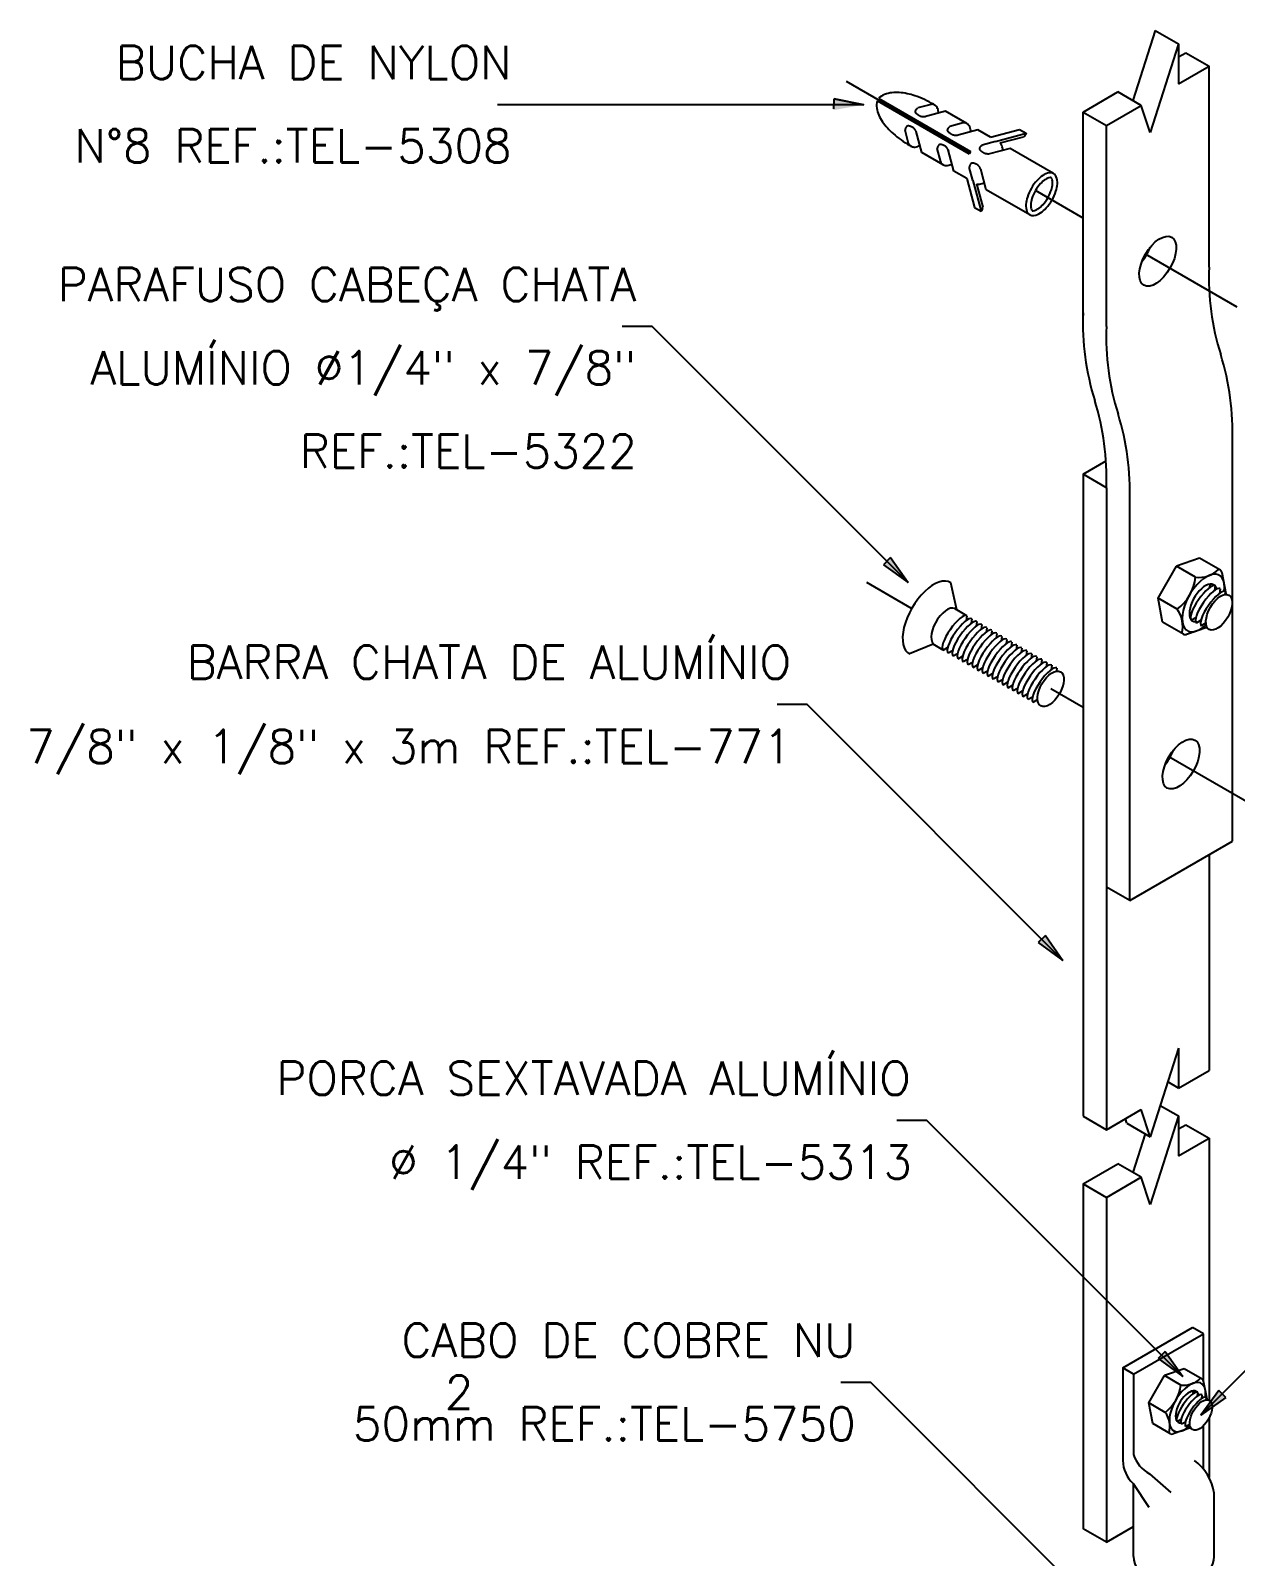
# Model space of a CAD drawing. Header units: millimetres. Extents: x -5080.3 to -5066.6, y -4647.7 to -4632.3.
# Drawn here: x -5080.26 to -5073.03, y -4641.48 to -4632.33 of the extents above; entities that cross this region are included whole.
import ezdxf
from ezdxf.enums import TextEntityAlignment as Align

# ---------------------------------------------------------------- set-up
doc = ezdxf.new("R2010")
doc.units = ezdxf.units.MM
doc.header["$LTSCALE"] = 10
doc.linetypes.add('DASHDOT', pattern=[1, 0.5, -0.25, 0, -0.25])
doc.layers.add('Termotécnica', color=7, linetype='Continuous')
doc.styles.add('r80', font='romans.shx')

msp = doc.modelspace()

# ---------------------------------------------------------------- linework, layer by layer
at = {"layer": 'Termotécnica', "color": 2}
for p, q in [((-5073.514, -4632.3267), (-5073.6485, -4632.7469)), ((-5073.374, -4632.4075), (-5073.5441, -4632.9389)), ((-5073.514, -4632.3267), (-5073.374, -4632.4075)), ((-5073.374, -4632.4075), (-5073.374, -4632.6464)), ((-5073.374, -4632.4848), (-5073.3313, -4632.4601)), ((-5073.3313, -4632.4601), (-5073.1913, -4632.541)), ((-5073.374, -4632.6464), (-5073.1913, -4632.541)), ((-5073.1913, -4633.7467), (-5073.1913, -4632.541)), ((-5076.518, -4632.772), (-5077.4602, -4632.772)), ((-5075.2622, -4632.772), (-5076.518, -4632.772)), ((-5075.4433, -4632.7959), (-5075.4412, -4632.7359)), ((-5075.2622, -4632.772), (-5075.4412, -4632.7359)), ((-5075.4412, -4632.7359), (-5075.2622, -4632.772)), ((-5075.2622, -4632.772), (-5075.4412, -4632.7359)), ((-5075.2622, -4632.772), (-5075.4412, -4632.7359)), ((-5075.4412, -4632.7359), (-5075.2622, -4632.772)), ((-5075.1809, -4632.7491), (-5074.6311, -4633.0665)), ((-5075.173, -4632.7354), (-5074.6232, -4633.0528)), ((-5074.8591, -4632.7698), (-5074.9389, -4632.7912)), ((-5073.9472, -4632.8157), (-5073.7383, -4632.6951)), ((-5073.8072, -4632.8966), (-5073.5983, -4632.7759)), ((-5073.5983, -4632.7759), (-5073.7383, -4632.6951)), ((-5073.5441, -4632.9389), (-5073.5983, -4632.7759)), ((-5074.9528, -4632.8132), (-5074.9527, -4632.8124)), ((-5074.9527, -4632.814), (-5074.9528, -4632.8132)), ((-5074.9527, -4632.8117), (-5074.9525, -4632.8109)), ((-5074.9527, -4632.8124), (-5074.9527, -4632.8117)), ((-5074.9527, -4632.8148), (-5074.9527, -4632.814)), ((-5074.9525, -4632.8157), (-5074.9527, -4632.8148)), ((-5074.9525, -4632.8109), (-5074.9524, -4632.8102)), ((-5074.9523, -4632.8165), (-5074.9525, -4632.8157)), ((-5074.9524, -4632.8102), (-5074.9522, -4632.8094)), ((-5074.9521, -4632.8173), (-5074.9523, -4632.8165)), ((-5074.9522, -4632.8094), (-5074.9519, -4632.8086)), ((-5074.9518, -4632.8182), (-5074.9521, -4632.8173)), ((-5074.9519, -4632.8086), (-5074.9516, -4632.8077)), ((-5074.9514, -4632.8191), (-5074.9518, -4632.8182)), ((-5074.9516, -4632.8077), (-5074.9512, -4632.8068)), ((-5074.9509, -4632.8199), (-5074.9514, -4632.8191)), ((-5074.9512, -4632.8068), (-5074.9508, -4632.8058)), ((-5074.9504, -4632.8208), (-5074.9509, -4632.8199)), ((-5074.9508, -4632.8058), (-5074.9503, -4632.8047)), ((-5074.9498, -4632.8217), (-5074.9504, -4632.8208)), ((-5074.9503, -4632.8047), (-5074.9497, -4632.8034)), ((-5074.9492, -4632.8226), (-5074.9498, -4632.8217)), ((-5074.9497, -4632.8034), (-5074.949, -4632.8021)), ((-5074.9485, -4632.8235), (-5074.9492, -4632.8226)), ((-5074.949, -4632.8021), (-5074.9481, -4632.8006)), ((-5074.9478, -4632.8243), (-5074.9485, -4632.8235)), ((-5074.9481, -4632.8006), (-5074.947, -4632.799)), ((-5074.947, -4632.8252), (-5074.9478, -4632.8243)), ((-5074.947, -4632.799), (-5074.9456, -4632.7973)), ((-5074.9462, -4632.826), (-5074.947, -4632.8252)), ((-5074.9454, -4632.8268), (-5074.9462, -4632.826)), ((-5074.9456, -4632.7973), (-5074.9438, -4632.7954)), ((-5074.9445, -4632.8276), (-5074.9454, -4632.8268)), ((-5074.9436, -4632.8285), (-5074.9445, -4632.8276)), ((-5074.9438, -4632.7954), (-5074.9416, -4632.7934)), ((-5074.9426, -4632.8293), (-5074.9436, -4632.8285)), ((-5074.9417, -4632.8301), (-5074.9426, -4632.8293)), ((-5074.9407, -4632.8309), (-5074.9417, -4632.8301)), ((-5074.9416, -4632.7934), (-5074.9389, -4632.7912)), ((-5074.9396, -4632.8317), (-5074.9407, -4632.8309)), ((-5074.9386, -4632.8325), (-5074.9396, -4632.8317)), ((-5074.9375, -4632.8334), (-5074.9386, -4632.8325)), ((-5074.9364, -4632.8342), (-5074.9375, -4632.8334)), ((-5074.9354, -4632.835), (-5074.9364, -4632.8342)), ((-5074.9342, -4632.8359), (-5074.9354, -4632.835)), ((-5074.9331, -4632.8366), (-5074.9342, -4632.8359)), ((-5074.932, -4632.8374), (-5074.9331, -4632.8366)), ((-5074.9308, -4632.8381), (-5074.932, -4632.8374)), ((-5074.9297, -4632.8388), (-5074.9308, -4632.8381)), ((-5074.9285, -4632.8394), (-5074.9297, -4632.8388)), ((-5074.9274, -4632.84), (-5074.9285, -4632.8394)), ((-5074.9263, -4632.8406), (-5074.9274, -4632.84)), ((-5074.9251, -4632.8411), (-5074.9263, -4632.8406)), ((-5074.924, -4632.8416), (-5074.9251, -4632.8411)), ((-5074.9229, -4632.842), (-5074.924, -4632.8416)), ((-5074.9218, -4632.8424), (-5074.9229, -4632.842)), ((-5074.9208, -4632.8428), (-5074.9218, -4632.8424)), ((-5074.9197, -4632.8431), (-5074.9208, -4632.8428)), ((-5074.9187, -4632.8434), (-5074.9197, -4632.8431)), ((-5074.9176, -4632.8437), (-5074.9187, -4632.8434)), ((-5074.9165, -4632.8439), (-5074.9176, -4632.8437)), ((-5074.9153, -4632.8441), (-5074.9165, -4632.8439)), ((-5074.9139, -4632.8443), (-5074.9153, -4632.8441)), ((-5074.9125, -4632.8445), (-5074.9139, -4632.8443)), ((-5074.911, -4632.8447), (-5074.9125, -4632.8445)), ((-5074.9092, -4632.8448), (-5074.911, -4632.8447)), ((-5074.9073, -4632.8449), (-5074.9092, -4632.8448)), ((-5074.9052, -4632.845), (-5074.9073, -4632.8449)), ((-5074.9027, -4632.845), (-5074.9052, -4632.845)), ((-5074.9, -4632.845), (-5074.9027, -4632.845)), ((-5074.897, -4632.8449), (-5074.9, -4632.845)), ((-5074.7723, -4632.8112), (-5074.8984, -4632.8449)), ((-5074.8935, -4632.8447), (-5074.897, -4632.8449)), ((-5074.6437, -4632.8854), (-5074.7723, -4632.8112)), ((-5073.9472, -4634.0215), (-5073.9472, -4632.8157)), ((-5073.9472, -4632.8157), (-5073.8072, -4632.8966)), ((-5075.015, -4632.9206), (-5075.0155, -4632.924)), ((-5074.9942, -4633.0037), (-5075.0155, -4632.924)), ((-5075.0143, -4632.9176), (-5075.015, -4632.9206)), ((-5075.0136, -4632.9152), (-5075.0143, -4632.9176)), ((-5075.0128, -4632.913), (-5075.0136, -4632.9152)), ((-5075.012, -4632.9113), (-5075.0128, -4632.913)), ((-5075.0112, -4632.9097), (-5075.012, -4632.9113)), ((-5075.0104, -4632.9085), (-5075.0112, -4632.9097)), ((-5075.0096, -4632.9073), (-5075.0104, -4632.9085)), ((-5075.0089, -4632.9064), (-5075.0096, -4632.9073)), ((-5075.0082, -4632.9055), (-5075.0089, -4632.9064)), ((-5075.0076, -4632.9047), (-5075.0082, -4632.9055)), ((-5075.007, -4632.904), (-5075.0076, -4632.9047)), ((-5075.0064, -4632.9034), (-5075.007, -4632.904)), ((-5075.0059, -4632.9028), (-5075.0064, -4632.9034)), ((-5075.0053, -4632.9023), (-5075.0059, -4632.9028)), ((-5075.0047, -4632.9018), (-5075.0053, -4632.9023)), ((-5075.0041, -4632.9014), (-5075.0047, -4632.9018)), ((-5075.0034, -4632.9009), (-5075.0041, -4632.9014)), ((-5075.0027, -4632.9006), (-5075.0034, -4632.9009)), ((-5075.002, -4632.9002), (-5075.0027, -4632.9006)), ((-5075.0012, -4632.8999), (-5075.002, -4632.9002)), ((-5075.0004, -4632.8997), (-5075.0012, -4632.8999)), ((-5074.9995, -4632.8995), (-5075.0004, -4632.8997)), ((-5074.9986, -4632.8993), (-5074.9995, -4632.8995)), ((-5074.9977, -4632.8992), (-5074.9986, -4632.8993)), ((-5074.9967, -4632.8992), (-5074.9977, -4632.8992)), ((-5074.9957, -4632.8992), (-5074.9967, -4632.8992)), ((-5074.9946, -4632.8992), (-5074.9957, -4632.8992)), ((-5074.9935, -4632.8994), (-5074.9946, -4632.8992)), ((-5074.9924, -4632.8995), (-5074.9935, -4632.8994)), ((-5074.9913, -4632.8997), (-5074.9924, -4632.8995)), ((-5074.9902, -4632.8999), (-5074.9913, -4632.8997)), ((-5074.9891, -4632.9002), (-5074.9902, -4632.8999)), ((-5074.9879, -4632.9006), (-5074.9891, -4632.9002)), ((-5074.9868, -4632.9009), (-5074.9879, -4632.9006)), ((-5074.9856, -4632.9013), (-5074.9868, -4632.9009)), ((-5074.9845, -4632.9017), (-5074.9856, -4632.9013)), ((-5074.9833, -4632.9021), (-5074.9845, -4632.9017)), ((-5074.9821, -4632.9026), (-5074.9833, -4632.9021)), ((-5074.9808, -4632.9031), (-5074.9821, -4632.9026)), ((-5074.9796, -4632.9036), (-5074.9808, -4632.9031)), ((-5074.9783, -4632.9041), (-5074.9796, -4632.9036)), ((-5074.9771, -4632.9046), (-5074.9783, -4632.9041)), ((-5074.9758, -4632.9051), (-5074.9771, -4632.9046)), ((-5074.9745, -4632.9057), (-5074.9758, -4632.9051)), ((-5074.9733, -4632.9062), (-5074.9745, -4632.9057)), ((-5074.9721, -4632.9068), (-5074.9733, -4632.9062)), ((-5074.9709, -4632.9075), (-5074.9721, -4632.9068)), ((-5074.9697, -4632.9081), (-5074.9709, -4632.9075)), ((-5074.9686, -4632.9088), (-5074.9697, -4632.9081)), ((-5074.9675, -4632.9095), (-5074.9686, -4632.9088)), ((-5074.9665, -4632.9102), (-5074.9675, -4632.9095)), ((-5074.9655, -4632.9109), (-5074.9665, -4632.9102)), ((-5074.9645, -4632.9117), (-5074.9655, -4632.9109)), ((-5074.9636, -4632.9124), (-5074.9645, -4632.9117)), ((-5074.9627, -4632.9131), (-5074.9636, -4632.9124)), ((-5074.9618, -4632.9139), (-5074.9627, -4632.9131)), ((-5074.961, -4632.9146), (-5074.9618, -4632.9139)), ((-5074.9603, -4632.9154), (-5074.961, -4632.9146)), ((-5074.9595, -4632.9162), (-5074.9603, -4632.9154)), ((-5074.9587, -4632.917), (-5074.9595, -4632.9162)), ((-5074.9579, -4632.918), (-5074.9587, -4632.917)), ((-5074.9571, -4632.919), (-5074.9579, -4632.918)), ((-5074.9562, -4632.9201), (-5074.9571, -4632.919)), ((-5074.9553, -4632.9214), (-5074.9562, -4632.9201)), ((-5074.9543, -4632.9228), (-5074.9553, -4632.9214)), ((-5074.9532, -4632.9244), (-5074.9543, -4632.9228)), ((-5074.9521, -4632.9263), (-5074.9532, -4632.9244)), ((-5074.9508, -4632.9284), (-5074.9521, -4632.9263)), ((-5074.9495, -4632.9307), (-5074.9508, -4632.9284)), ((-5074.9481, -4632.9334), (-5074.9495, -4632.9307)), ((-5074.915, -4633.0583), (-5074.9487, -4632.9322)), ((-5074.9465, -4632.9365), (-5074.9481, -4632.9334)), ((-5074.7598, -4632.9238), (-5074.7597, -4632.9231)), ((-5074.7598, -4632.9246), (-5074.7598, -4632.9238)), ((-5074.7598, -4632.9254), (-5074.7598, -4632.9246)), ((-5074.7597, -4632.9262), (-5074.7598, -4632.9254)), ((-5074.7597, -4632.9231), (-5074.7596, -4632.9223)), ((-5074.7596, -4632.927), (-5074.7597, -4632.9262)), ((-5074.7596, -4632.9223), (-5074.7595, -4632.9215)), ((-5074.7594, -4632.9279), (-5074.7596, -4632.927)), ((-5074.7595, -4632.9215), (-5074.7593, -4632.9208)), ((-5074.7592, -4632.9287), (-5074.7594, -4632.9279)), ((-5074.7593, -4632.9208), (-5074.759, -4632.92)), ((-5074.7588, -4632.9296), (-5074.7592, -4632.9287)), ((-5074.759, -4632.92), (-5074.7587, -4632.9191)), ((-5074.7585, -4632.9304), (-5074.7588, -4632.9296)), ((-5074.7587, -4632.9191), (-5074.7583, -4632.9182)), ((-5074.758, -4632.9313), (-5074.7585, -4632.9304)), ((-5074.7583, -4632.9182), (-5074.7579, -4632.9172)), ((-5074.7575, -4632.9322), (-5074.758, -4632.9313)), ((-5074.7579, -4632.9172), (-5074.7574, -4632.916)), ((-5074.7569, -4632.9331), (-5074.7575, -4632.9322)), ((-5074.7574, -4632.916), (-5074.7568, -4632.9148)), ((-5074.7563, -4632.934), (-5074.7569, -4632.9331)), ((-5074.7568, -4632.9148), (-5074.7561, -4632.9135)), ((-5074.7556, -4632.9348), (-5074.7563, -4632.934)), ((-5074.7561, -4632.9135), (-5074.7552, -4632.912)), ((-5074.7549, -4632.9357), (-5074.7556, -4632.9348)), ((-5074.7552, -4632.912), (-5074.7541, -4632.9104)), ((-5074.7541, -4632.9366), (-5074.7549, -4632.9357)), ((-5074.7541, -4632.9104), (-5074.7526, -4632.9087)), ((-5074.7533, -4632.9374), (-5074.7541, -4632.9366)), ((-5074.7524, -4632.9382), (-5074.7533, -4632.9374)), ((-5074.7526, -4632.9087), (-5074.7508, -4632.9068)), ((-5074.7516, -4632.939), (-5074.7524, -4632.9382)), ((-5074.7506, -4632.9398), (-5074.7516, -4632.939)), ((-5074.7508, -4632.9068), (-5074.7486, -4632.9048)), ((-5074.7497, -4632.9406), (-5074.7506, -4632.9398)), ((-5074.7487, -4632.9415), (-5074.7497, -4632.9406)), ((-5074.7477, -4632.9423), (-5074.7487, -4632.9415)), ((-5074.7486, -4632.9048), (-5074.746, -4632.9026)), ((-5074.7467, -4632.9431), (-5074.7477, -4632.9423)), ((-5074.7457, -4632.9439), (-5074.7467, -4632.9431)), ((-5074.6662, -4632.8812), (-5074.746, -4632.9026)), ((-5074.7446, -4632.9448), (-5074.7457, -4632.9439)), ((-5074.7435, -4632.9456), (-5074.7446, -4632.9448)), ((-5074.7424, -4632.9464), (-5074.7435, -4632.9456)), ((-5074.7413, -4632.9472), (-5074.7424, -4632.9464)), ((-5074.7402, -4632.948), (-5074.7413, -4632.9472)), ((-5074.7391, -4632.9488), (-5074.7402, -4632.948)), ((-5074.7379, -4632.9495), (-5074.7391, -4632.9488)), ((-5074.7368, -4632.9502), (-5074.7379, -4632.9495)), ((-5074.7356, -4632.9508), (-5074.7368, -4632.9502)), ((-5074.7345, -4632.9514), (-5074.7356, -4632.9508)), ((-5074.7333, -4632.952), (-5074.7345, -4632.9514)), ((-5074.7322, -4632.9525), (-5074.7333, -4632.952)), ((-5074.7311, -4632.9529), (-5074.7322, -4632.9525)), ((-5074.73, -4632.9534), (-5074.7311, -4632.9529)), ((-5074.7289, -4632.9538), (-5074.73, -4632.9534)), ((-5074.7279, -4632.9541), (-5074.7289, -4632.9538)), ((-5074.7268, -4632.9545), (-5074.7279, -4632.9541)), ((-5074.7258, -4632.9548), (-5074.7268, -4632.9545)), ((-5074.7247, -4632.955), (-5074.7258, -4632.9548)), ((-5074.7235, -4632.9553), (-5074.7247, -4632.955)), ((-5074.7223, -4632.9555), (-5074.7235, -4632.9553)), ((-5074.721, -4632.9557), (-5074.7223, -4632.9555)), ((-5074.7196, -4632.9559), (-5074.721, -4632.9557)), ((-5074.718, -4632.9561), (-5074.7196, -4632.9559)), ((-5074.7163, -4632.9562), (-5074.718, -4632.9561)), ((-5074.7144, -4632.9563), (-5074.7163, -4632.9562)), ((-5074.7122, -4632.9564), (-5074.7144, -4632.9563)), ((-5074.7098, -4632.9564), (-5074.7122, -4632.9564)), ((-5074.7071, -4632.9564), (-5074.7098, -4632.9564)), ((-5074.704, -4632.9563), (-5074.7071, -4632.9564)), ((-5074.5793, -4632.9225), (-5074.7054, -4632.9563)), ((-5074.7006, -4632.9561), (-5074.704, -4632.9563)), ((-5074.5017, -4632.9674), (-5074.5793, -4632.9225)), ((-5074.5017, -4632.9674), (-5074.3284, -4632.9209)), ((-5074.4733, -4632.9926), (-5074.2895, -4632.9434)), ((-5074.3284, -4632.9209), (-5074.2895, -4632.9434)), ((-5074.2964, -4632.9581), (-5074.3051, -4632.9639)), ((-5074.2905, -4632.9503), (-5074.2964, -4632.9581)), ((-5074.2895, -4632.9434), (-5074.2905, -4632.9503)), ((-5073.8072, -4634.1023), (-5073.8072, -4632.8966)), ((-5074.8221, -4633.032), (-5074.8226, -4633.0354)), ((-5074.8013, -4633.1151), (-5074.8226, -4633.0354)), ((-5074.8214, -4633.029), (-5074.8221, -4633.032)), ((-5074.8207, -4633.0265), (-5074.8214, -4633.029)), ((-5074.8199, -4633.0244), (-5074.8207, -4633.0265)), ((-5074.8191, -4633.0226), (-5074.8199, -4633.0244)), ((-5074.8183, -4633.0211), (-5074.8191, -4633.0226)), ((-5074.8174, -4633.0198), (-5074.8183, -4633.0211)), ((-5074.8167, -4633.0187), (-5074.8174, -4633.0198)), ((-5074.816, -4633.0177), (-5074.8167, -4633.0187)), ((-5074.8153, -4633.0169), (-5074.816, -4633.0177)), ((-5074.8147, -4633.0161), (-5074.8153, -4633.0169)), ((-5074.8141, -4633.0154), (-5074.8147, -4633.0161)), ((-5074.8135, -4633.0147), (-5074.8141, -4633.0154)), ((-5074.813, -4633.0142), (-5074.8135, -4633.0147)), ((-5074.8124, -4633.0137), (-5074.813, -4633.0142)), ((-5074.8118, -4633.0132), (-5074.8124, -4633.0137)), ((-5074.8111, -4633.0127), (-5074.8118, -4633.0132)), ((-5074.8105, -4633.0123), (-5074.8111, -4633.0127)), ((-5074.8098, -4633.012), (-5074.8105, -4633.0123)), ((-5074.809, -4633.0116), (-5074.8098, -4633.012)), ((-5074.8083, -4633.0113), (-5074.809, -4633.0116)), ((-5074.8074, -4633.0111), (-5074.8083, -4633.0113)), ((-5074.8066, -4633.0109), (-5074.8074, -4633.0111)), ((-5074.8057, -4633.0107), (-5074.8066, -4633.0109)), ((-5074.8047, -4633.0106), (-5074.8057, -4633.0107)), ((-5074.8038, -4633.0106), (-5074.8047, -4633.0106)), ((-5074.8027, -4633.0106), (-5074.8038, -4633.0106)), ((-5074.8017, -4633.0106), (-5074.8027, -4633.0106)), ((-5074.8006, -4633.0107), (-5074.8017, -4633.0106)), ((-5074.7995, -4633.0109), (-5074.8006, -4633.0107)), ((-5074.7984, -4633.0111), (-5074.7995, -4633.0109)), ((-5074.7973, -4633.0113), (-5074.7984, -4633.0111)), ((-5074.7961, -4633.0116), (-5074.7973, -4633.0113)), ((-5074.795, -4633.0119), (-5074.7961, -4633.0116)), ((-5074.7939, -4633.0123), (-5074.795, -4633.0119)), ((-5074.7927, -4633.0127), (-5074.7939, -4633.0123)), ((-5074.7915, -4633.0131), (-5074.7927, -4633.0127)), ((-5074.7903, -4633.0135), (-5074.7915, -4633.0131)), ((-5074.7891, -4633.014), (-5074.7903, -4633.0135)), ((-5074.7879, -4633.0145), (-5074.7891, -4633.014)), ((-5074.7867, -4633.0149), (-5074.7879, -4633.0145)), ((-5074.7854, -4633.0154), (-5074.7867, -4633.0149)), ((-5074.7841, -4633.016), (-5074.7854, -4633.0154)), ((-5074.7829, -4633.0165), (-5074.7841, -4633.016)), ((-5074.7816, -4633.0171), (-5074.7829, -4633.0165)), ((-5074.7804, -4633.0176), (-5074.7816, -4633.0171)), ((-5074.7792, -4633.0182), (-5074.7804, -4633.0176)), ((-5074.778, -4633.0189), (-5074.7792, -4633.0182)), ((-5074.7768, -4633.0195), (-5074.778, -4633.0189)), ((-5074.7757, -4633.0202), (-5074.7768, -4633.0195)), ((-5074.7746, -4633.0209), (-5074.7757, -4633.0202)), ((-5074.7735, -4633.0216), (-5074.7746, -4633.0209)), ((-5074.7725, -4633.0223), (-5074.7735, -4633.0216)), ((-5074.7716, -4633.0231), (-5074.7725, -4633.0223)), ((-5074.7706, -4633.0238), (-5074.7716, -4633.0231)), ((-5074.7698, -4633.0245), (-5074.7706, -4633.0238)), ((-5074.7689, -4633.0253), (-5074.7698, -4633.0245)), ((-5074.7681, -4633.026), (-5074.7689, -4633.0253)), ((-5074.7673, -4633.0268), (-5074.7681, -4633.026)), ((-5074.7666, -4633.0276), (-5074.7673, -4633.0268)), ((-5074.7658, -4633.0284), (-5074.7666, -4633.0276)), ((-5074.765, -4633.0294), (-5074.7658, -4633.0284)), ((-5074.7641, -4633.0304), (-5074.765, -4633.0294)), ((-5074.7633, -4633.0315), (-5074.7641, -4633.0304)), ((-5074.7623, -4633.0328), (-5074.7633, -4633.0315)), ((-5074.7613, -4633.0342), (-5074.7623, -4633.0328)), ((-5074.7603, -4633.0358), (-5074.7613, -4633.0342)), ((-5074.7591, -4633.0377), (-5074.7603, -4633.0358)), ((-5074.7579, -4633.0397), (-5074.7591, -4633.0377)), ((-5074.7566, -4633.0421), (-5074.7579, -4633.0397)), ((-5074.7552, -4633.0448), (-5074.7566, -4633.0421)), ((-5074.722, -4633.1697), (-5074.7558, -4633.0436)), ((-5074.7536, -4633.0479), (-5074.7552, -4633.0448)), ((-5074.5669, -4633.0352), (-5074.5668, -4633.0344)), ((-5074.5669, -4633.036), (-5074.5669, -4633.0352)), ((-5074.5669, -4633.0368), (-5074.5669, -4633.036)), ((-5074.5668, -4633.0376), (-5074.5669, -4633.0368)), ((-5074.5668, -4633.0344), (-5074.5667, -4633.0337)), ((-5074.5667, -4633.0384), (-5074.5668, -4633.0376)), ((-5074.5667, -4633.0337), (-5074.5665, -4633.0329)), ((-5074.5665, -4633.0393), (-5074.5667, -4633.0384)), ((-5074.5665, -4633.0329), (-5074.5663, -4633.0322)), ((-5074.5662, -4633.0401), (-5074.5665, -4633.0393)), ((-5074.5663, -4633.0322), (-5074.5661, -4633.0313)), ((-5074.5659, -4633.041), (-5074.5662, -4633.0401)), ((-5074.5661, -4633.0313), (-5074.5658, -4633.0305)), ((-5074.5655, -4633.0418), (-5074.5659, -4633.041)), ((-5074.5658, -4633.0305), (-5074.5654, -4633.0295)), ((-5074.5651, -4633.0427), (-5074.5655, -4633.0418)), ((-5074.5654, -4633.0295), (-5074.565, -4633.0285)), ((-5074.5646, -4633.0436), (-5074.5651, -4633.0427)), ((-5074.565, -4633.0285), (-5074.5645, -4633.0274)), ((-5074.564, -4633.0445), (-5074.5646, -4633.0436)), ((-5074.5645, -4633.0274), (-5074.5639, -4633.0262)), ((-5074.5634, -4633.0453), (-5074.564, -4633.0445)), ((-5074.5639, -4633.0262), (-5074.5632, -4633.0249)), ((-5074.5627, -4633.0462), (-5074.5634, -4633.0453)), ((-5074.5632, -4633.0249), (-5074.5623, -4633.0234)), ((-5074.5619, -4633.0471), (-5074.5627, -4633.0462)), ((-5074.5623, -4633.0234), (-5074.5611, -4633.0218)), ((-5074.5612, -4633.0479), (-5074.5619, -4633.0471)), ((-5074.5604, -4633.0488), (-5074.5612, -4633.0479)), ((-5074.5611, -4633.0218), (-5074.5597, -4633.0201)), ((-5074.5595, -4633.0496), (-5074.5604, -4633.0488)), ((-5074.5597, -4633.0201), (-5074.5579, -4633.0182)), ((-5074.5586, -4633.0504), (-5074.5595, -4633.0496)), ((-5074.5577, -4633.0512), (-5074.5586, -4633.0504)), ((-5074.5579, -4633.0182), (-5074.5557, -4633.0161)), ((-5074.5557, -4633.0161), (-5074.553, -4633.014)), ((-5074.4733, -4632.9926), (-5074.553, -4633.014)), ((-5074.3852, -4633.0346), (-5074.5077, -4633.0675)), ((-5074.4445, -4633.0013), (-5074.3051, -4632.9639)), ((-5074.1243, -4633.1853), (-5074.3852, -4633.0346)), ((-5074.7864, -4633.1325), (-5074.915, -4633.0583)), ((-5074.6232, -4633.0528), (-5074.6311, -4633.0665)), ((-5074.6285, -4633.1404), (-5074.6291, -4633.1433)), ((-5074.6278, -4633.1379), (-5074.6285, -4633.1404)), ((-5074.627, -4633.1358), (-5074.6278, -4633.1379)), ((-5074.6262, -4633.134), (-5074.627, -4633.1358)), ((-5074.6253, -4633.1325), (-5074.6262, -4633.134)), ((-5074.6245, -4633.1312), (-5074.6253, -4633.1325)), ((-5074.6238, -4633.1301), (-5074.6245, -4633.1312)), ((-5074.623, -4633.1291), (-5074.6238, -4633.1301)), ((-5074.6224, -4633.1282), (-5074.623, -4633.1291)), ((-5074.6218, -4633.1275), (-5074.6224, -4633.1282)), ((-5074.6212, -4633.1268), (-5074.6218, -4633.1275)), ((-5074.6206, -4633.1261), (-5074.6212, -4633.1268)), ((-5074.62, -4633.1256), (-5074.6206, -4633.1261)), ((-5074.6194, -4633.1251), (-5074.62, -4633.1256)), ((-5074.6188, -4633.1246), (-5074.6194, -4633.1251)), ((-5074.6182, -4633.1241), (-5074.6188, -4633.1246)), ((-5074.6176, -4633.1237), (-5074.6182, -4633.1241)), ((-5074.6169, -4633.1233), (-5074.6176, -4633.1237)), ((-5074.6161, -4633.123), (-5074.6169, -4633.1233)), ((-5074.6153, -4633.1227), (-5074.6161, -4633.123)), ((-5074.6145, -4633.1225), (-5074.6153, -4633.1227)), ((-5074.6137, -4633.1222), (-5074.6145, -4633.1225)), ((-5074.6128, -4633.1221), (-5074.6137, -4633.1222)), ((-5074.6118, -4633.122), (-5074.6128, -4633.1221)), ((-5074.6108, -4633.122), (-5074.6118, -4633.122)), ((-5074.6098, -4633.122), (-5074.6108, -4633.122)), ((-5074.6088, -4633.122), (-5074.6098, -4633.122)), ((-5074.6077, -4633.1221), (-5074.6088, -4633.122)), ((-5074.6066, -4633.1223), (-5074.6077, -4633.1221)), ((-5074.6055, -4633.1225), (-5074.6066, -4633.1223)), ((-5074.6043, -4633.1227), (-5074.6055, -4633.1225)), ((-5074.6032, -4633.123), (-5074.6043, -4633.1227)), ((-5074.6021, -4633.1233), (-5074.6032, -4633.123)), ((-5074.6009, -4633.1237), (-5074.6021, -4633.1233)), ((-5074.5998, -4633.1241), (-5074.6009, -4633.1237)), ((-5074.5986, -4633.1245), (-5074.5998, -4633.1241)), ((-5074.5974, -4633.1249), (-5074.5986, -4633.1245)), ((-5074.5962, -4633.1254), (-5074.5974, -4633.1249)), ((-5074.595, -4633.1258), (-5074.5962, -4633.1254)), ((-5074.5937, -4633.1263), (-5074.595, -4633.1258)), ((-5074.5925, -4633.1268), (-5074.5937, -4633.1263)), ((-5074.5912, -4633.1273), (-5074.5925, -4633.1268)), ((-5074.59, -4633.1279), (-5074.5912, -4633.1273)), ((-5074.5887, -4633.1284), (-5074.59, -4633.1279)), ((-5074.5875, -4633.129), (-5074.5887, -4633.1284)), ((-5074.5862, -4633.1296), (-5074.5875, -4633.129)), ((-5074.585, -4633.1302), (-5074.5862, -4633.1296)), ((-5074.5839, -4633.1309), (-5074.585, -4633.1302)), ((-5074.5827, -4633.1316), (-5074.5839, -4633.1309)), ((-5074.5817, -4633.1323), (-5074.5827, -4633.1316)), ((-5074.5806, -4633.133), (-5074.5817, -4633.1323)), ((-5074.5796, -4633.1337), (-5074.5806, -4633.133)), ((-5074.5786, -4633.1344), (-5074.5796, -4633.1337)), ((-5074.5777, -4633.1352), (-5074.5786, -4633.1344)), ((-5074.5768, -4633.1359), (-5074.5777, -4633.1352)), ((-5074.576, -4633.1366), (-5074.5768, -4633.1359)), ((-5074.5752, -4633.1374), (-5074.576, -4633.1366)), ((-5074.5744, -4633.1381), (-5074.5752, -4633.1374)), ((-5074.5736, -4633.1389), (-5074.5744, -4633.1381)), ((-5074.5728, -4633.1398), (-5074.5736, -4633.1389)), ((-5074.572, -4633.1407), (-5074.5728, -4633.1398)), ((-5074.5712, -4633.1418), (-5074.572, -4633.1407)), ((-5074.5703, -4633.1429), (-5074.5712, -4633.1418)), ((-5074.5568, -4633.052), (-5074.5577, -4633.0512)), ((-5074.5558, -4633.0528), (-5074.5568, -4633.052)), ((-5074.5548, -4633.0537), (-5074.5558, -4633.0528)), ((-5074.5538, -4633.0545), (-5074.5548, -4633.0537)), ((-5074.5527, -4633.0553), (-5074.5538, -4633.0545)), ((-5074.5517, -4633.0561), (-5074.5527, -4633.0553)), ((-5074.5506, -4633.057), (-5074.5517, -4633.0561)), ((-5074.5495, -4633.0578), (-5074.5506, -4633.057)), ((-5074.5484, -4633.0586), (-5074.5495, -4633.0578)), ((-5074.5473, -4633.0594), (-5074.5484, -4633.0586)), ((-5074.5461, -4633.0602), (-5074.5473, -4633.0594)), ((-5074.545, -4633.0609), (-5074.5461, -4633.0602)), ((-5074.5438, -4633.0616), (-5074.545, -4633.0609)), ((-5074.5427, -4633.0622), (-5074.5438, -4633.0616)), ((-5074.5415, -4633.0628), (-5074.5427, -4633.0622)), ((-5074.5404, -4633.0634), (-5074.5415, -4633.0628)), ((-5074.5393, -4633.0639), (-5074.5404, -4633.0634)), ((-5074.5382, -4633.0643), (-5074.5393, -4633.0639)), ((-5074.5371, -4633.0648), (-5074.5382, -4633.0643)), ((-5074.536, -4633.0652), (-5074.5371, -4633.0648)), ((-5074.5349, -4633.0655), (-5074.536, -4633.0652)), ((-5074.5339, -4633.0659), (-5074.5349, -4633.0655)), ((-5074.5328, -4633.0662), (-5074.5339, -4633.0659)), ((-5074.5318, -4633.0664), (-5074.5328, -4633.0662)), ((-5074.5306, -4633.0667), (-5074.5318, -4633.0664)), ((-5074.5294, -4633.0669), (-5074.5306, -4633.0667)), ((-5074.5281, -4633.0671), (-5074.5294, -4633.0669)), ((-5074.5267, -4633.0673), (-5074.5281, -4633.0671)), ((-5074.5251, -4633.0675), (-5074.5267, -4633.0673)), ((-5074.5234, -4633.0676), (-5074.5251, -4633.0675)), ((-5074.5215, -4633.0677), (-5074.5234, -4633.0676)), ((-5074.5193, -4633.0678), (-5074.5215, -4633.0677)), ((-5074.5169, -4633.0678), (-5074.5193, -4633.0678)), ((-5074.5142, -4633.0678), (-5074.5169, -4633.0678)), ((-5074.5111, -4633.0677), (-5074.5142, -4633.0678)), ((-5074.5077, -4633.0675), (-5074.5111, -4633.0677)), ((-5074.6444, -4633.2145), (-5074.722, -4633.1697)), ((-5074.6444, -4633.2145), (-5074.5979, -4633.3878)), ((-5074.6291, -4633.1433), (-5074.6297, -4633.1468)), ((-5074.6083, -4633.2265), (-5074.6297, -4633.1468)), ((-5074.6083, -4633.2265), (-5074.5591, -4633.4103)), ((-5074.5694, -4633.1442), (-5074.5703, -4633.1429)), ((-5074.5684, -4633.1456), (-5074.5694, -4633.1442)), ((-5074.5674, -4633.1472), (-5074.5684, -4633.1456)), ((-5074.5662, -4633.149), (-5074.5674, -4633.1472)), ((-5074.565, -4633.1511), (-5074.5662, -4633.149)), ((-5074.5637, -4633.1535), (-5074.565, -4633.1511)), ((-5074.5622, -4633.1562), (-5074.5637, -4633.1535)), ((-5074.5607, -4633.1593), (-5074.5622, -4633.1562)), ((-5074.5279, -4633.2818), (-5074.5607, -4633.1593)), ((-5074.5864, -4633.2471), (-5074.549, -4633.3865)), ((-5074.267, -4633.4324), (-5074.5279, -4633.2818)), ((-5074.5979, -4633.3878), (-5074.5591, -4633.4103)), ((-5074.5591, -4633.4103), (-5074.5536, -4633.4059)), ((-5074.5536, -4633.4059), (-5074.5498, -4633.3969)), ((-5074.5498, -4633.3969), (-5074.549, -4633.3865)), ((-5073.9472, -4634.0464), (-5073.9472, -4634.0215)), ((-5076.5325, -4634.1035), (-5076.7127, -4634.1035)), ((-5074.9971, -4635.639), (-5076.5325, -4634.1035)), ((-5073.0513, -4637.1918), (-5073.0513, -4634.7953)), ((-5073.9472, -4634.9893), (-5073.8094, -4634.9097)), ((-5073.9472, -4634.9893), (-5073.9472, -4638.8416)), ((-5073.8072, -4635.0701), (-5073.9472, -4634.9893)), ((-5073.8072, -4635.0701), (-5073.8072, -4638.9224)), ((-5073.6673, -4637.5474), (-5073.6673, -4635.1509)), ((-5075.1023, -4635.4897), (-5075.145, -4635.5319)), ((-5075.1023, -4635.4897), (-5074.9971, -4635.639)), ((-5073.2483, -4635.4934), (-5073.3866, -4635.5413)), ((-5073.1229, -4635.5658), (-5073.2483, -4635.4934)), ((-5075.145, -4635.5319), (-5074.9971, -4635.639)), ((-5073.4971, -4635.7328), (-5073.3866, -4635.5413)), ((-5073.2715, -4635.6078), (-5073.3866, -4635.5413)), ((-5073.0881, -4635.7064), (-5073.1123, -4635.5808)), ((-5074.7056, -4635.8021), (-5074.7413, -4635.64)), ((-5073.1857, -4635.6488), (-5073.1885, -4635.6698)), ((-5073.1547, -4635.6597), (-5073.1583, -4635.6872)), ((-5073.1246, -4635.677), (-5073.1282, -4635.7045)), ((-5073.0946, -4635.6944), (-5073.0965, -4635.7102)), ((-5073.4695, -4635.8765), (-5073.4971, -4635.7328)), ((-5073.382, -4635.7993), (-5073.4971, -4635.7328)), ((-5074.6449, -4635.8384), (-5074.7048, -4635.8027)), ((-5074.6449, -4635.8384), (-5074.6485, -4635.866)), ((-5074.6149, -4635.8567), (-5074.6184, -4635.8833)), ((-5074.5851, -4635.8732), (-5074.5887, -4635.9008)), ((-5073.3441, -4635.9489), (-5073.4695, -4635.8765)), ((-5073.2967, -4635.8633), (-5073.2697, -4635.848)), ((-5073.2669, -4635.8808), (-5073.2397, -4635.8653)), ((-5073.2371, -4635.8973), (-5073.2098, -4635.8818)), ((-5074.5551, -4635.8906), (-5074.5587, -4635.9181)), ((-5074.525, -4635.9106), (-5074.5286, -4635.9382)), ((-5074.495, -4635.928), (-5074.4986, -4635.9555)), ((-5074.4647, -4635.9449), (-5074.4684, -4635.9729)), ((-5074.4347, -4635.9622), (-5074.4383, -4635.9903)), ((-5074.4055, -4635.9802), (-5074.409, -4636.0072)), ((-5073.2049, -4635.9087), (-5073.3258, -4635.9506)), ((-5074.8465, -4636.0087), (-5074.9889, -4636.0674)), ((-5074.7865, -4636.0443), (-5074.8465, -4636.0087)), ((-5074.7865, -4636.0443), (-5074.7603, -4636.0295)), ((-5074.7565, -4636.0617), (-5074.7303, -4636.0468)), ((-5074.7268, -4636.0791), (-5074.7003, -4636.0641)), ((-5074.3755, -4635.9976), (-5074.379, -4636.0246)), ((-5074.3454, -4636.0149), (-5074.349, -4636.0419)), ((-5074.3154, -4636.0322), (-5074.3189, -4636.0592)), ((-5074.2854, -4636.0496), (-5074.2889, -4636.0766)), ((-5074.2554, -4636.0669), (-5074.2589, -4636.0939)), ((-5074.6968, -4636.0965), (-5074.6703, -4636.0815)), ((-5074.6667, -4636.1138), (-5074.6403, -4636.0988)), ((-5074.6367, -4636.1311), (-5074.6102, -4636.1161)), ((-5074.6067, -4636.1485), (-5074.5802, -4636.1335)), ((-5074.5769, -4636.1659), (-5074.5502, -4636.1508)), ((-5074.2253, -4636.0842), (-5074.2289, -4636.1112)), ((-5074.1953, -4636.1016), (-5074.1988, -4636.1286)), ((-5074.165, -4636.1185), (-5074.1686, -4636.146)), ((-5074.135, -4636.1358), (-5074.1386, -4636.1633)), ((-5074.105, -4636.1532), (-5074.1069, -4636.169)), ((-5074.5469, -4636.1833), (-5074.5202, -4636.1681)), ((-5074.5169, -4636.2006), (-5074.4902, -4636.1855)), ((-5074.4869, -4636.2179), (-5074.4601, -4636.2028)), ((-5074.4568, -4636.2353), (-5074.4301, -4636.2201)), ((-5074.4271, -4636.2527), (-5074.4001, -4636.2374)), ((-5074.3971, -4636.2701), (-5074.3701, -4636.2548)), ((-5074.3671, -4636.2874), (-5074.3401, -4636.2721)), ((-5074.337, -4636.3047), (-5074.31, -4636.2894)), ((-5074.307, -4636.3221), (-5074.28, -4636.3068)), ((-5074.2773, -4636.3395), (-5074.25, -4636.3241)), ((-5074.2473, -4636.3569), (-5074.22, -4636.3414)), ((-5075.6032, -4636.3709), (-5075.7834, -4636.3709)), ((-5074.0678, -4637.9063), (-5075.6032, -4636.3709)), ((-5073.6673, -4637.5474), (-5073.0513, -4637.1918)), ((-5073.1913, -4637.2726), (-5073.1913, -4638.5668)), ((-5073.6673, -4637.5474), (-5073.8072, -4637.4666)), ((-5074.173, -4637.757), (-5074.2157, -4637.7992)), ((-5074.2157, -4637.7992), (-5074.0678, -4637.9063)), ((-5074.173, -4637.757), (-5074.0678, -4637.9063)), ((-5073.374, -4638.4334), (-5073.5441, -4638.9648)), ((-5073.374, -4638.4334), (-5073.374, -4638.6723)), ((-5073.4388, -4638.6349), (-5073.4384, -4638.6346)), ((-5073.374, -4638.6723), (-5073.4388, -4638.6349)), ((-5073.374, -4638.6723), (-5073.1913, -4638.5668)), ((-5073.8072, -4638.9224), (-5073.5983, -4638.8018)), ((-5073.5441, -4638.9648), (-5073.5983, -4638.8018)), ((-5073.4838, -4638.7763), (-5073.374, -4638.8397)), ((-5074.8848, -4638.8673), (-5075.065, -4638.8673)), ((-5073.3493, -4640.4027), (-5074.8848, -4638.8673)), ((-5073.9472, -4638.8416), (-5073.8072, -4638.9224)), ((-5073.6841, -4638.8839), (-5073.6932, -4638.8566)), ((-5073.6841, -4638.8839), (-5073.5441, -4638.9648)), ((-5073.374, -4638.8397), (-5073.5441, -4639.3711)), ((-5073.374, -4638.8397), (-5073.374, -4639.0786)), ((-5073.374, -4638.917), (-5073.3313, -4638.8923)), ((-5073.3313, -4638.8923), (-5073.1913, -4638.9731)), ((-5073.5743, -4638.9473), (-5073.6485, -4639.1791)), ((-5073.374, -4639.0786), (-5073.1913, -4638.9731)), ((-5073.1913, -4638.9731), (-5073.1913, -4640.5459)), ((-5073.9472, -4639.2479), (-5073.7383, -4639.1273)), ((-5073.5983, -4639.2081), (-5073.7383, -4639.1273)), ((-5073.9472, -4639.2479), (-5073.9472, -4641.3175)), ((-5073.9472, -4639.2479), (-5073.8072, -4639.3287)), ((-5073.8072, -4639.3287), (-5073.5983, -4639.2081)), ((-5073.5441, -4639.3711), (-5073.5983, -4639.2081)), ((-5073.8072, -4639.3287), (-5073.8072, -4641.3983)), ((-5073.2403, -4640.6349), (-5072.2655, -4639.6601)), ((-5073.4546, -4640.2534), (-5073.4973, -4640.2956)), ((-5073.4546, -4640.2534), (-5073.3493, -4640.4027)), ((-5073.4973, -4640.2956), (-5073.3493, -4640.4027)), ((-5073.3399, -4640.3572), (-5073.4581, -4640.3982)), ((-5073.2328, -4640.4191), (-5073.3399, -4640.3572)), ((-5075.2215, -4640.439), (-5075.4016, -4640.439)), ((-5073.686, -4641.9745), (-5075.2215, -4640.439)), ((-5073.5525, -4640.5618), (-5073.4581, -4640.3982)), ((-5073.3597, -4640.4549), (-5073.4581, -4640.3982)), ((-5073.2031, -4640.5393), (-5073.2237, -4640.4319)), ((-5073.2865, -4640.49), (-5073.2888, -4640.5079)), ((-5073.2599, -4640.4993), (-5073.263, -4640.5228)), ((-5073.1332, -4640.487), (-5073.2403, -4640.6349)), ((-5073.091, -4640.5297), (-5073.2403, -4640.6349)), ((-5073.2343, -4640.5141), (-5073.2373, -4640.5376)), ((-5073.2086, -4640.5289), (-5073.2102, -4640.5425)), ((-5073.091, -4640.5297), (-5073.1332, -4640.487)), ((-5073.5289, -4640.6846), (-5073.5525, -4640.5618)), ((-5073.4542, -4640.6186), (-5073.5525, -4640.5618)), ((-5073.4218, -4640.7464), (-5073.5289, -4640.6846)), ((-5073.3029, -4640.7121), (-5073.4062, -4640.7479)), ((-5073.3813, -4640.6733), (-5073.3582, -4640.6602)), ((-5073.3559, -4640.6882), (-5073.3326, -4640.675)), ((-5073.3303, -4640.7023), (-5073.3071, -4640.6891)), ((-5073.1913, -4640.6529), (-5073.1913, -4641.0098)), ((-5073.6441, -4641.4833), (-5073.6441, -4641.049)), ((-5073.1609, -4641.4833), (-5073.1609, -4641.1041)), ((-5073.8072, -4641.3983), (-5073.9472, -4641.3175)), ((-5073.8072, -4641.3983), (-5073.6441, -4641.3041))]:
    msp.add_line(p, q, dxfattribs=at)
at = {"layer": 'Termotécnica', "color": 1, "linetype": 'DASHDOT', "ltscale": 2}
for p, q in [((-5074.6272, -4633.0597), (-5075.3672, -4632.6324)), ((-5073.9472, -4633.4523), (-5074.2327, -4633.2874)), ((-5073.022, -4633.9864), (-5073.5726, -4633.6685)), ((-5074.9767, -4635.7942), (-5075.2441, -4635.6398)), ((-5073.9472, -4636.3885), (-5074.1414, -4636.2764)), ((-5072.9373, -4636.9716), (-5073.4327, -4636.6856))]:
    msp.add_line(p, q, dxfattribs=at)
at = {"layer": 'Termotécnica', "color": 2, "ltscale": 1.6}
for p, q in [((-5073.7089, -4640.3519), (-5073.2896, -4640.1098)), ((-5073.6444, -4640.3891), (-5073.2251, -4640.147)), ((-5073.2251, -4640.147), (-5073.2896, -4640.1098)), ((-5073.2251, -4640.4275), (-5073.2251, -4640.147)), ((-5073.7089, -4640.3519), (-5073.7089, -4640.9081)), ((-5073.6444, -4640.3891), (-5073.7089, -4640.3519)), ((-5073.6444, -4640.3891), (-5073.6444, -4640.8709)), ((-5073.2251, -4640.9586), (-5073.2251, -4640.6987)), ((-5073.5478, -4640.9878), (-5073.4203, -4641.0995)), ((-5073.646, -4641.0462), (-5073.552, -4641.1872))]:
    msp.add_line(p, q, dxfattribs=at)
at = {"layer": 'Termotécnica', "color": 2}
for points in [[(-5075.2622, -4632.772, -1), (-5075.2622, -4632.772, -1)], [(-5073.6744, -4640.0782, 1), (-5073.6744, -4640.0782, 1)]]:
    msp.add_lwpolyline(points, format="xyb", close=True, dxfattribs=at)
for centre, radius, start, end in [((-5075.1145, -4632.7783), 0.0725, 156.27623, 191.20947), ((-5075.1145, -4632.7783), 0.0725, 108.79053, 143.72377), ((-5075.068, -4632.9151), 0.217, 85.3139, 108.79053), ((-5075.0819, -4633.0846), 0.3871, 71.08503, 85.3139), ((-5075.1628, -4633.3205), 0.6365, 60, 71.08503), ((-5074.8474, -4632.7998), 0.0322, 106.52248, 111.36371), ((-5074.8556, -4632.8068), 0.0379, 60, 91.51974), ((-5075.1628, -4633.3205), 0.6365, 58.78582, 60), ((-5074.8556, -4632.8068), 0.0379, 20.36073, 60), ((-5074.9728, -4632.7502), 0.217, 191.20947, 214.6861), ((-5074.9161, -4632.8293), 0.1025, 3.32769, 20.36073), ((-5074.833, -4632.6534), 0.3871, 214.6861, 228.91497), ((-5074.6691, -4632.4654), 0.6365, 228.91497, 240), ((-5074.6626, -4632.9182), 0.0379, 60, 99.63927), ((-5074.6545, -4632.9112), 0.0322, 106.52248, 111.36371), ((-5074.6626, -4632.9182), 0.0379, 20.36073, 60), ((-5074.7232, -4632.9407), 0.1025, 3.32769, 20.36073), ((-5074.9604, -4632.9883), 0.0379, 200.36073, 240), ((-5074.9623, -4632.9989), 0.0322, 188.63629, 193.47752), ((-5074.6691, -4632.4654), 0.6365, 240, 241.21418), ((-5074.9604, -4632.9883), 0.0379, 240, 279.63927), ((-5074.9712, -4632.9247), 0.1025, 279.63927, 296.67231), ((-5074.4697, -4633.0296), 0.0379, 20.36073, 48.29997), ((-5074.5302, -4633.0521), 0.1025, 3.32769, 20.36073), ((-5074.7674, -4633.0997), 0.0379, 200.36073, 240), ((-5074.7694, -4633.1103), 0.0322, 188.63629, 193.47752), ((-5074.7674, -4633.0997), 0.0379, 240, 279.63927), ((-5074.7782, -4633.0361), 0.1025, 279.63927, 296.67231), ((-5074.011, -4633.4154), 0.2845, 138.29908, 150), ((-5074.0915, -4633.3437), 0.1767, 123.43495, 138.29908), ((-5074.0915, -4633.3437), 0.1482, 123.43495, 138.29908), ((-5074.1324, -4633.2817), 0.1025, 99.63927, 123.43495), ((-5074.1324, -4633.2817), 0.0739, 99.63927, 123.43495), ((-5074.1433, -4633.2181), 0.0379, 60, 99.63927), ((-5074.1433, -4633.2181), 0.00935, 60, 99.63927), ((-5074.1433, -4633.2181), 0.00935, 20.36073, 60), ((-5074.2038, -4633.2405), 0.0739, 356.56505, 20.36073), ((-5074.1433, -4633.2181), 0.0379, 20.36073, 60), ((-5074.2038, -4633.2405), 0.1025, 356.56505, 20.36073), ((-5074.5745, -4633.2111), 0.0379, 251.70003, 279.63927), ((-5074.5853, -4633.1474), 0.1025, 279.63927, 296.67231), ((-5074.011, -4633.4154), 0.2845, 150, 161.70092), ((-5074.011, -4633.4154), 0.256, 150, 161.70092), ((-5074.011, -4633.4154), 0.256, 138.29908, 150), ((-5074.3803, -4633.2022), 0.256, 330, 341.70092), ((-5074.2779, -4633.2361), 0.1482, 341.70092, 356.56505), ((-5074.3803, -4633.2022), 0.2845, 330, 341.70092), ((-5074.2779, -4633.2361), 0.1767, 341.70092, 356.56505), ((-5074.1875, -4633.3771), 0.1025, 176.56505, 200.36073), ((-5074.1134, -4633.3816), 0.1767, 161.70092, 176.56505), ((-5074.2481, -4633.3996), 0.0379, 200.36073, 240), ((-5074.1875, -4633.3771), 0.0739, 176.56505, 200.36073), ((-5074.1134, -4633.3816), 0.1482, 161.70092, 176.56505), ((-5074.2481, -4633.3996), 0.00935, 200.36073, 240), ((-5074.2481, -4633.3996), 0.00935, 240, 279.63927), ((-5074.2589, -4633.3359), 0.0739, 279.63927, 303.43495), ((-5074.2998, -4633.274), 0.1482, 303.43495, 318.29908), ((-5074.2998, -4633.274), 0.1767, 303.43495, 318.29908), ((-5074.3803, -4633.2022), 0.256, 318.29908, 330), ((-5074.3803, -4633.2022), 0.2845, 318.29908, 330), ((-5074.2481, -4633.3996), 0.0379, 240, 279.63927), ((-5074.2589, -4633.3359), 0.1025, 279.63927, 303.43495), ((-5071.6354, -4633.8058), 1.5571, 177.82513, 197.38281), ((-5072.3912, -4634.0806), 1.5571, 177.82513, 197.38281), ((-5072.2513, -4634.1614), 1.5571, 177.82513, 197.38281), ((-5074.6073, -4634.7362), 1.5571, 357.82513, 17.38281), ((-5075.3632, -4635.011), 1.5571, 357.82513, 17.38281), ((-5075.2232, -4635.0918), 1.5571, 357.82513, 17.38281), ((-5073.5637, -4635.5667), 0.2951, 307.99693, 352.0248), ((-5073.2531, -4635.4379), 0.1708, 263.81075, 314.50098), ((-5073.134, -4635.5849), 0.0221, 10.88457, 60), ((-5073.1098, -4635.7106), 0.0221, 359.13174, 10.88457), ((-5073.5205, -4635.9002), 0.1713, 345.58178, 36.10648), ((-5073.3331, -4635.9297), 0.0221, 240, 289.11647), ((-5073.2122, -4635.8878), 0.0221, 289.11647, 296.29189), ((-5073.6094, -4640.4199), 0.2521, 307.99693, 352.0248), ((-5073.344, -4640.3098), 0.146, 263.81075, 314.50098), ((-5073.2423, -4640.4354), 0.0189, 10.88457, 60), ((-5073.2216, -4640.5428), 0.0189, 359.13174, 10.88457), ((-5073.5725, -4640.7048), 0.1464, 345.58178, 36.10648), ((-5073.309, -4640.6942), 0.0189, 289.11647, 296.29189), ((-5073.4124, -4640.7301), 0.0189, 240, 289.11647), ((-5073.4539, -4641.1465), 0.2961, 8.24164, 53.83282)]:
    msp.add_arc(centre, radius, start, end, dxfattribs=at)
at = {"layer": 'Termotécnica', "color": 2, "ltscale": 1.6}
for centre, start, end in [((-5073.5112, -4640.9013), 181.95655, 227.04675), ((-5073.4553, -4640.8129), 197.03702, 242.12723)]:
    msp.add_arc(centre, 0.1979, start, end, dxfattribs=at)
at = {"layer": 'Termotécnica', "color": 2}
for centre, major_axis in [((-5073.4993, -4633.7109), (-0.0831, -0.144)), ((-5073.131, -4635.8176), (-0.0592, -0.1025)), ((-5074.1414, -4636.2764), (-0.0592, -0.1025)), ((-5073.3593, -4636.728), (-0.0831, -0.144)), ((-5073.2397, -4640.6343), (-0.0506, -0.0876))]:
    msp.add_ellipse(centre, major_axis=major_axis, ratio=0.509483, dxfattribs=at)
for centre, major_axis, ratio, start_param, end_param in [((-5073.6393, -4633.6301), (-0.0831, -0.144), 0.509483, 1.269997, 1.876982), ((-5073.2256, -4635.7619), (0.096, 0.1663), 0.500279, 5.414719, 10.426914), ((-5074.8667, -4635.8528), (-0.1235, -0.2139), 0.500279, 3.123624, 6.31293), ((-5073.2256, -4635.7619), (-0.063, -0.1091), 0.500279, 2.686448, 6.55275), ((-5074.7755, -4635.9054), (0.0628, 0.1088), 0.500279, 6.141843, 9.272385), ((-5073.4993, -4636.6471), (-0.0831, -0.144), 0.509483, 1.269997, 1.876982), ((-5073.3205, -4640.5867), (0.0821, 0.1421), 0.500279, 5.414719, 10.426914), ((-5073.3205, -4640.5867), (-0.0538, -0.0932), 0.500279, 2.686448, 6.55275)]:
    msp.add_ellipse(centre, major_axis=major_axis, ratio=ratio, start_param=start_param, end_param=end_param, dxfattribs=at)
at = {"layer": 'Termotécnica', "color": 1}
for centre, major_axis in [((-5073.2256, -4635.7619), (-0.0712, -0.1024)), ((-5073.1957, -4635.7784), (-0.0712, -0.1024)), ((-5073.1657, -4635.7957), (-0.0712, -0.1024)), ((-5074.7155, -4635.9411), (-0.0712, -0.1024)), ((-5074.6856, -4635.9594), (-0.0712, -0.1024)), ((-5074.6558, -4635.9759), (-0.0712, -0.1024)), ((-5074.6258, -4635.9932), (-0.0712, -0.1024)), ((-5074.5958, -4636.0116), (-0.0712, -0.1024)), ((-5074.5657, -4636.0279), (-0.0712, -0.1024)), ((-5074.5357, -4636.0452), (-0.0712, -0.1024)), ((-5074.5058, -4636.0636), (-0.0712, -0.1024)), ((-5074.4757, -4636.0809), (-0.0712, -0.1024)), ((-5074.4457, -4636.0982), (-0.0712, -0.1024)), ((-5074.4158, -4636.1166), (-0.0712, -0.1024)), ((-5074.386, -4636.133), (-0.0712, -0.1024)), ((-5074.3559, -4636.1504), (-0.0712, -0.1024)), ((-5074.326, -4636.1687), (-0.0712, -0.1024)), ((-5074.2959, -4636.1851), (-0.0712, -0.1024)), ((-5074.2659, -4636.2024), (-0.0712, -0.1024)), ((-5074.2359, -4636.2207), (-0.0712, -0.1024)), ((-5074.2061, -4636.2372), (-0.0712, -0.1024)), ((-5074.1761, -4636.2545), (-0.0712, -0.1024)), ((-5073.3205, -4640.5867), (-0.0608, -0.0875)), ((-5073.295, -4640.6007), (-0.0608, -0.0875)), ((-5073.2693, -4640.6156), (-0.0608, -0.0875))]:
    msp.add_ellipse(centre, major_axis=major_axis, ratio=0.281547, start_param=3.158868, end_param=6.283185, dxfattribs=at)
at = {"layer": 'Termotécnica', "color": 2, "linetype": 'Continuous'}
msp.add_ellipse((-5073.4025, -4641.4833), major_axis=(-0.2416, 0), ratio=0.708671, start_param=0, end_param=3.141593, dxfattribs=at)
at = {"layer": 'Termotécnica', "color": 2}
for points in [[(-5075.2622, -4632.772), (-5075.445, -4632.8043), (-5075.4429, -4632.7341)], [(-5074.9969, -4635.639), (-5075.0993, -4635.4841), (-5075.1487, -4635.534)], [(-5074.0676, -4637.9064), (-5074.17, -4637.7515), (-5074.2195, -4637.8013)], [(-5073.3491, -4640.4028), (-5073.4515, -4640.2479), (-5073.501, -4640.2977)], [(-5073.2403, -4640.6349), (-5073.091, -4640.5297), (-5073.1332, -4640.487), (-5073.1259, -4640.4945)]]:
    msp.add_solid(points, dxfattribs=at)

# ---------------------------------------------------------------- texts
at = {"layer": 'Termotécnica', "color": 2, "style": 'r80'}
for s, p in [('BUCHA DE NYLON', (-5077.3766, -4632.6188)), ('N%%d8 REF.:TEL-5308', (-5077.3766, -4633.1188)), ('PARAFUSO CABEÇA CHATA', (-5076.6291, -4633.9503)), ('ALUMÍNIO %%C1/4" x 7/8"', (-5076.6291, -4634.4503)), ('REF.:TEL-5322', (-5076.6244, -4634.9503)), ('BARRA CHATA DE ALUMÍNIO', (-5075.6999, -4636.2176)), ('7/8" x 1/8" x 3m REF.:TEL-771', (-5075.6947, -4636.7227)), ('PORCA SEXTAVADA ALUMÍNIO', (-5074.9814, -4638.714)), ('%%C 1/4" REF.:TEL-5313', (-5074.9741, -4639.217)), ('CABO DE COBRE NU', (-5075.3117, -4640.2858)), ('50mm REF.:TEL-5750', (-5075.3117, -4640.7879))]:
    msp.add_text(s, height=0.2, dxfattribs=at).set_placement(p, align=Align.RIGHT)
msp.add_text('2', height=0.2, dxfattribs=at).set_placement((-5077.7772, -4640.5975))

doc.saveas('drawing.dxf')
